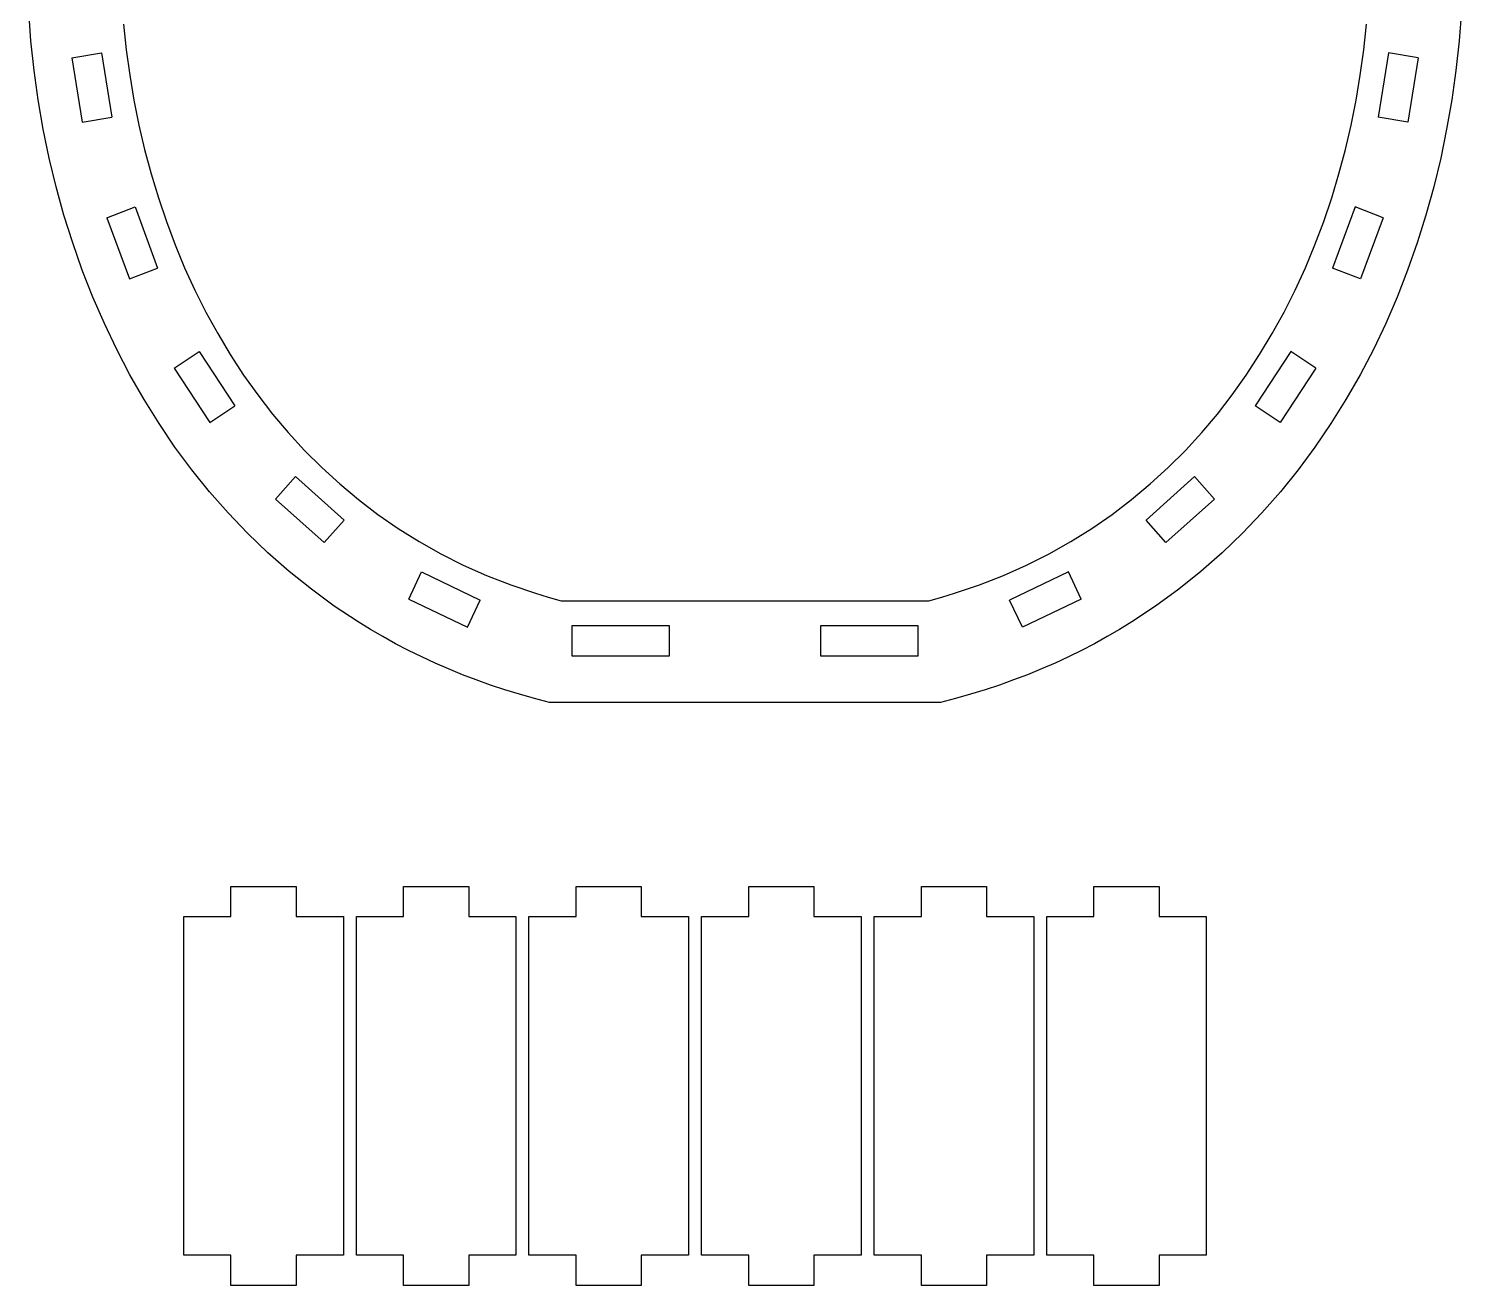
# Model space of a CAD drawing. Header units: millimetres. Extents: x -28 to 873, y 271 to 512.
# Drawn here: x 131.2 to 274.2, y 271.3 to 396.7 of the extents above; entities that cross this region are included whole.
import ezdxf

# ---------------------------------------------------------------- set-up
doc = ezdxf.new("R2010")
doc.units = ezdxf.units.MM
doc.header["$MEASUREMENT"] = 0
doc.layers.get('0').update_dxf_attribs({"linetype": 'CONTINUOUS', "true_color": 0xffffff})

msp = doc.modelspace()

# ---------------------------------------------------------------- linework, layer by layer
at = {"color": 7, "linetype": 'Continuous', "true_color": 0xffffff}
for p, q in [((135.51, 393.77), (138.46, 394.27)), ((135.51, 393.77), (136.54, 387.36)), ((138.46, 394.27), (139.5, 387.85)), ((266.92, 394.27), (265.89, 387.85)), ((269.88, 393.77), (266.92, 394.27)), ((269.88, 393.77), (268.85, 387.36)), ((136.54, 387.36), (139.5, 387.85)), ((268.85, 387.36), (265.89, 387.85)), ((139.01, 377.81), (141.82, 378.88)), ((139.01, 377.81), (141.27, 371.71)), ((141.82, 378.88), (144.08, 372.78)), ((263.57, 378.88), (261.31, 372.78)), ((266.38, 377.81), (263.57, 378.88)), ((266.38, 377.81), (264.11, 371.71)), ((141.27, 371.71), (144.08, 372.78)), ((264.11, 371.71), (261.31, 372.78)), ((145.73, 362.81), (148.22, 364.47)), ((148.22, 364.47), (151.79, 359.04)), ((257.16, 364.47), (253.6, 359.04)), ((259.66, 362.81), (257.16, 364.47)), ((145.73, 362.81), (149.29, 357.37)), ((259.66, 362.81), (256.1, 357.37)), ((149.29, 357.37), (151.79, 359.04)), ((256.1, 357.37), (253.6, 359.04)), ((155.85, 349.72), (157.83, 351.97)), ((157.83, 351.97), (162.68, 347.64)), ((247.55, 351.97), (242.71, 347.64)), ((249.54, 349.72), (247.55, 351.97)), ((155.85, 349.72), (160.69, 345.39)), ((249.54, 349.72), (244.7, 345.39)), ((160.69, 345.39), (162.68, 347.64)), ((244.7, 345.39), (242.71, 347.64)), ((169.15, 339.76), (170.42, 342.48)), ((170.42, 342.48), (176.28, 339.66)), ((234.96, 342.48), (229.1, 339.66)), ((236.24, 339.76), (234.96, 342.48)), ((169.15, 339.76), (175, 336.95)), ((175, 336.95), (176.28, 339.66)), ((230.38, 336.95), (229.1, 339.66)), ((236.24, 339.76), (230.38, 336.95))]:
    msp.add_line(p, q, dxfattribs=at)
for points in [[(183.18, 329.45), (181.68, 329.84), (180.2, 330.25), (178.74, 330.7), (177.3, 331.17), (175.88, 331.68), (174.49, 332.21), (173.11, 332.78), (171.76, 333.37), (170.43, 333.99), (169.12, 334.63), (167.83, 335.3), (166.56, 336.01), (165.32, 336.73), (164.09, 337.48), (161.71, 339.06), (159.42, 340.74), (157.21, 342.51), (155.09, 344.37), (153.06, 346.32), (151.11, 348.35), (149.26, 350.46), (147.49, 352.65), (145.81, 354.92), (144.22, 357.26), (142.72, 359.66), (141.31, 362.13), (139.99, 364.65), (138.76, 367.24), (137.61, 369.87), (136.56, 372.56), (135.6, 375.3), (134.73, 378.07), (133.95, 380.89), (133.27, 383.75), (132.67, 386.64), (132.17, 389.56), (131.75, 392.5), (131.43, 395.47), (131.21, 398.46)], [(274.18, 398.46), (273.95, 395.47), (273.63, 392.5), (273.22, 389.56), (272.71, 386.64), (272.12, 383.75), (271.43, 380.89), (270.65, 378.07), (269.78, 375.3), (268.82, 372.56), (267.77, 369.87), (266.63, 367.24), (265.4, 364.65), (264.08, 362.13), (262.66, 359.66), (261.16, 357.26), (259.57, 354.92), (257.9, 352.65), (256.13, 350.46), (254.27, 348.35), (252.33, 346.32), (250.3, 344.37), (248.18, 342.51), (245.97, 340.74), (243.67, 339.06), (241.29, 337.48), (240.07, 336.73), (238.83, 336.01), (237.56, 335.3), (236.27, 334.63), (234.96, 333.99), (233.63, 333.37), (232.27, 332.78), (230.9, 332.21), (229.5, 331.68), (228.09, 331.17), (226.65, 330.7), (225.19, 330.25), (223.71, 329.84), (222.2, 329.45), (222.19, 329.45), (222.15, 329.45), (222.08, 329.45), (221.99, 329.45), (221.87, 329.45), (221.72, 329.45), (221.55, 329.45), (221.37, 329.45), (221.16, 329.45), (220.92, 329.45), (220.67, 329.45), (220.4, 329.45), (220.12, 329.45), (219.81, 329.45), (219.49, 329.45), (219.16, 329.45), (218.81, 329.45), (218.44, 329.45), (218.07, 329.45), (217.68, 329.45), (217.28, 329.45), (216.87, 329.45), (216.03, 329.45), (215.16, 329.45), (214.27, 329.45), (213.36, 329.45), (212.45, 329.45), (211.54, 329.45), (210.63, 329.45), (209.74, 329.45), (208.87, 329.45), (208.02, 329.45), (207.62, 329.45), (207.22, 329.45), (206.83, 329.45), (206.45, 329.45), (206.09, 329.45), (205.74, 329.45), (205.4, 329.45), (205.08, 329.45), (204.78, 329.45), (204.49, 329.45), (204.22, 329.45), (203.97, 329.45), (203.74, 329.45), (203.53, 329.45), (203.34, 329.45), (203.17, 329.45), (203.03, 329.45), (202.91, 329.45), (202.81, 329.45), (202.74, 329.45), (202.7, 329.45), (202.69, 329.45), (202.68, 329.45), (202.64, 329.45), (202.57, 329.45), (202.47, 329.45), (202.36, 329.45), (202.21, 329.45), (202.04, 329.45), (201.85, 329.45), (201.64, 329.45), (201.41, 329.45), (201.16, 329.45), (200.89, 329.45), (200.61, 329.45), (200.3, 329.45), (199.98, 329.45), (199.64, 329.45), (199.29, 329.45), (198.93, 329.45), (198.56, 329.45), (198.17, 329.45), (197.77, 329.45), (197.36, 329.45), (196.52, 329.45), (195.65, 329.45), (194.76, 329.45), (193.85, 329.45), (192.94, 329.45), (192.02, 329.45), (191.12, 329.45), (190.22, 329.45), (189.35, 329.45), (188.51, 329.45), (188.1, 329.45), (187.71, 329.45), (187.32, 329.45), (186.94, 329.45), (186.58, 329.45), (186.23, 329.45), (185.89, 329.45), (185.57, 329.45), (185.27, 329.45), (184.98, 329.45), (184.71, 329.45), (184.46, 329.45), (184.23, 329.45), (184.02, 329.45), (183.83, 329.45), (183.66, 329.45), (183.52, 329.45), (183.4, 329.45), (183.3, 329.45), (183.23, 329.45), (183.19, 329.45), (183.18, 329.45), (183.18, 329.45), (183.18, 329.45)], [(140.68, 397.11), (140.95, 394.57), (141.29, 392.05), (141.71, 389.54), (142.21, 387.06), (142.78, 384.61), (143.42, 382.18), (144.15, 379.78), (144.95, 377.42), (145.82, 375.1), (146.77, 372.81), (147.8, 370.58), (148.9, 368.38), (150.08, 366.24), (151.33, 364.15), (152.66, 362.11), (154.07, 360.14), (155.55, 358.22), (157.11, 356.37), (158.75, 354.59), (160.46, 352.88), (162.25, 351.24), (164.11, 349.68), (166.05, 348.2), (168.07, 346.8), (170.17, 345.49), (172.34, 344.27), (174.58, 343.14), (176.91, 342.1), (179.31, 341.16), (181.79, 340.33), (183.05, 339.95), (184.34, 339.59), (184.34, 339.59), (184.34, 339.59)], [(184.34, 339.59), (184.37, 339.59), (184.45, 339.59), (184.57, 339.59), (184.75, 339.59), (184.98, 339.59), (185.25, 339.59), (185.56, 339.59), (185.92, 339.59), (186.31, 339.59), (186.75, 339.59), (187.22, 339.59), (187.73, 339.59), (188.27, 339.59), (188.84, 339.59), (189.44, 339.59), (190.08, 339.59), (190.74, 339.59), (191.42, 339.59), (192.85, 339.59), (194.37, 339.59), (195.95, 339.59), (197.59, 339.59), (199.27, 339.59), (200.98, 339.59), (202.69, 339.59), (204.41, 339.59), (206.12, 339.59), (207.79, 339.59), (209.43, 339.59), (211.02, 339.59), (212.53, 339.59), (213.97, 339.59), (214.65, 339.59), (215.31, 339.59), (215.94, 339.59), (216.54, 339.59), (217.12, 339.59), (217.66, 339.59), (218.17, 339.59), (218.64, 339.59), (219.07, 339.59), (219.47, 339.59), (219.82, 339.59), (220.14, 339.59), (220.41, 339.59), (220.63, 339.59), (220.81, 339.59), (220.94, 339.59), (221.02, 339.59), (221.05, 339.59), (222.33, 339.95), (223.6, 340.33), (226.08, 341.16), (228.48, 342.1), (230.8, 343.14), (233.05, 344.27), (235.22, 345.49), (237.31, 346.8), (239.33, 348.2), (241.27, 349.68), (243.14, 351.24), (244.93, 352.88), (246.64, 354.59), (248.27, 356.37), (249.83, 358.22), (251.32, 360.14), (252.72, 362.11), (254.05, 364.15), (255.31, 366.24), (256.49, 368.38), (257.59, 370.58), (258.62, 372.81), (259.57, 375.1), (260.44, 377.42), (261.24, 379.78), (261.96, 382.18), (262.61, 384.61), (263.18, 387.06), (263.67, 389.54), (264.09, 392.05), (264.44, 394.57), (264.71, 397.11)], [(185.42, 334.09), (185.42, 334.09), (185.44, 334.09), (185.48, 334.09), (185.53, 334.09), (185.59, 334.09), (185.66, 334.09), (185.74, 334.09), (185.84, 334.09), (185.94, 334.09), (186.06, 334.09), (186.18, 334.09), (186.32, 334.09), (186.61, 334.09), (186.94, 334.09), (187.3, 334.09), (187.68, 334.09), (188.08, 334.09), (188.5, 334.09), (188.94, 334.09), (189.38, 334.09), (190.29, 334.09), (191.2, 334.09), (191.65, 334.09), (192.08, 334.09), (192.5, 334.09), (192.9, 334.09), (193.29, 334.09), (193.64, 334.09), (193.97, 334.09), (194.27, 334.09), (194.4, 334.09), (194.53, 334.09), (194.64, 334.09), (194.75, 334.09), (194.84, 334.09), (194.93, 334.09), (195, 334.09), (195.06, 334.09), (195.1, 334.09), (195.14, 334.09), (195.16, 334.09), (195.17, 334.09), (195.17, 334.1), (195.17, 334.12), (195.17, 334.16), (195.17, 334.21), (195.17, 334.26), (195.17, 334.33), (195.17, 334.5), (195.17, 335.1), (195.17, 335.32), (195.17, 335.55), (195.17, 335.79), (195.17, 336.04), (195.17, 336.27), (195.17, 336.49), (195.17, 336.69), (195.17, 336.85), (195.17, 336.92), (195.17, 336.98), (195.17, 337.03), (195.17, 337.06), (195.17, 337.08), (195.17, 337.09), (195.16, 337.09), (195.14, 337.09), (195.1, 337.09), (195.06, 337.09), (195, 337.09), (194.93, 337.09), (194.84, 337.09), (194.75, 337.09), (194.64, 337.09), (194.53, 337.09), (194.4, 337.09), (194.27, 337.09), (193.97, 337.09), (193.64, 337.09), (193.29, 337.09), (192.9, 337.09), (192.5, 337.09), (192.08, 337.09), (191.65, 337.09), (191.2, 337.09), (190.29, 337.09), (189.38, 337.09), (188.94, 337.09), (188.5, 337.09), (188.08, 337.09), (187.68, 337.09), (187.3, 337.09), (186.94, 337.09), (186.61, 337.09), (186.32, 337.09), (186.18, 337.09), (186.06, 337.09), (185.94, 337.09), (185.84, 337.09), (185.74, 337.09), (185.66, 337.09), (185.59, 337.09), (185.53, 337.09), (185.48, 337.09), (185.44, 337.09), (185.42, 337.09), (185.42, 337.09), (185.42, 337.08), (185.42, 337.06), (185.42, 337.03), (185.42, 336.98), (185.42, 336.92), (185.42, 336.85), (185.42, 336.69), (185.42, 336.49), (185.42, 336.27), (185.42, 336.04), (185.42, 335.79), (185.42, 335.55), (185.42, 335.32), (185.42, 335.1), (185.42, 334.5), (185.42, 334.33), (185.42, 334.26), (185.42, 334.21), (185.42, 334.16), (185.42, 334.12), (185.42, 334.1), (185.42, 334.09), (185.42, 334.09), (185.42, 334.09)], [(210.22, 334.09), (210.23, 334.09), (210.25, 334.09), (210.28, 334.09), (210.33, 334.09), (210.39, 334.09), (210.46, 334.09), (210.55, 334.09), (210.64, 334.09), (210.75, 334.09), (210.86, 334.09), (210.99, 334.09), (211.12, 334.09), (211.42, 334.09), (211.74, 334.09), (212.1, 334.09), (212.48, 334.09), (212.89, 334.09), (213.3, 334.09), (213.74, 334.09), (214.19, 334.09), (215.1, 334.09), (216.01, 334.09), (216.45, 334.09), (216.89, 334.09), (217.31, 334.09), (217.71, 334.09), (218.09, 334.09), (218.45, 334.09), (218.77, 334.09), (219.07, 334.09), (219.21, 334.09), (219.33, 334.09), (219.45, 334.09), (219.55, 334.09), (219.65, 334.09), (219.73, 334.09), (219.8, 334.09), (219.86, 334.09), (219.91, 334.09), (219.94, 334.09), (219.96, 334.09), (219.97, 334.09), (219.97, 334.1), (219.97, 334.12), (219.97, 334.16), (219.97, 334.21), (219.97, 334.26), (219.97, 334.33), (219.97, 334.5), (219.97, 335.1), (219.97, 335.32), (219.97, 335.55), (219.97, 335.79), (219.97, 336.04), (219.97, 336.27), (219.97, 336.49), (219.97, 336.69), (219.97, 336.85), (219.97, 336.92), (219.97, 336.98), (219.97, 337.03), (219.97, 337.06), (219.97, 337.08), (219.97, 337.09), (219.96, 337.09), (219.94, 337.09), (219.91, 337.09), (219.86, 337.09), (219.8, 337.09), (219.73, 337.09), (219.65, 337.09), (219.55, 337.09), (219.45, 337.09), (219.33, 337.09), (219.21, 337.09), (219.07, 337.09), (218.77, 337.09), (218.45, 337.09), (218.09, 337.09), (217.71, 337.09), (217.31, 337.09), (216.89, 337.09), (216.45, 337.09), (216.01, 337.09), (215.1, 337.09), (214.19, 337.09), (213.74, 337.09), (213.3, 337.09), (212.89, 337.09), (212.48, 337.09), (212.1, 337.09), (211.74, 337.09), (211.42, 337.09), (211.12, 337.09), (210.99, 337.09), (210.86, 337.09), (210.75, 337.09), (210.64, 337.09), (210.55, 337.09), (210.46, 337.09), (210.39, 337.09), (210.33, 337.09), (210.28, 337.09), (210.25, 337.09), (210.23, 337.09), (210.22, 337.09), (210.22, 337.08), (210.22, 337.06), (210.22, 337.03), (210.22, 336.98), (210.22, 336.92), (210.22, 336.85), (210.22, 336.69), (210.22, 336.49), (210.22, 336.27), (210.22, 336.04), (210.22, 335.79), (210.22, 335.55), (210.22, 335.32), (210.22, 335.1), (210.22, 334.5), (210.22, 334.33), (210.22, 334.26), (210.22, 334.21), (210.22, 334.16), (210.22, 334.12), (210.22, 334.1), (210.22, 334.09), (210.22, 334.09), (210.22, 334.09)], [(151.39, 308.07), (151.39, 308.08), (151.39, 308.1), (151.39, 308.14), (151.39, 308.19), (151.39, 308.24), (151.39, 308.31), (151.39, 308.48), (151.39, 308.68), (151.39, 308.9), (151.39, 309.13), (151.39, 309.77), (151.39, 310.02), (151.39, 310.25), (151.39, 310.47), (151.39, 310.67), (151.39, 310.83), (151.39, 310.9), (151.39, 310.96), (151.39, 311.01), (151.39, 311.04), (151.39, 311.07), (151.39, 311.07), (151.41, 311.07), (151.47, 311.07), (151.55, 311.07), (151.67, 311.07), (151.82, 311.07), (151.99, 311.07), (152.19, 311.07), (152.41, 311.07), (152.65, 311.07), (152.9, 311.07), (153.17, 311.07), (153.45, 311.07), (154.04, 311.07), (154.64, 311.07), (155.25, 311.07), (155.84, 311.07), (156.12, 311.07), (156.38, 311.07), (156.64, 311.07), (156.88, 311.07), (157.1, 311.07), (157.29, 311.07), (157.47, 311.07), (157.61, 311.07), (157.73, 311.07), (157.82, 311.07), (157.87, 311.07), (157.89, 311.07), (157.89, 311.07), (157.89, 311.04), (157.89, 311.01), (157.89, 310.96), (157.89, 310.9), (157.89, 310.83), (157.89, 310.67), (157.89, 310.47), (157.89, 310.25), (157.89, 310.02), (157.89, 309.77), (157.89, 309.13), (157.89, 308.9), (157.89, 308.68), (157.89, 308.48), (157.89, 308.31), (157.89, 308.24), (157.89, 308.19), (157.89, 308.14), (157.89, 308.1), (157.89, 308.08), (157.89, 308.07), (157.91, 308.07), (157.95, 308.07), (158.01, 308.07), (158.1, 308.07), (158.2, 308.07), (158.33, 308.07), (158.47, 308.07), (158.63, 308.07), (158.8, 308.07), (158.99, 308.07), (159.18, 308.07), (159.38, 308.07), (159.81, 308.07), (160.25, 308.07), (160.69, 308.07), (161.11, 308.07), (161.32, 308.07), (161.51, 308.07), (161.7, 308.07), (161.87, 308.07), (162.03, 308.07), (162.17, 308.07), (162.3, 308.07), (162.4, 308.07), (162.49, 308.07), (162.55, 308.07), (162.59, 308.07), (162.61, 308.07), (162.61, 308.05), (162.61, 307.98), (162.61, 307.86), (162.61, 307.69), (162.61, 307.49), (162.61, 307.24), (162.61, 306.95), (162.61, 306.62), (162.61, 306.26), (162.61, 305.86), (162.61, 305.42), (162.61, 304.95), (162.61, 304.46), (162.61, 303.93), (162.61, 303.37), (162.61, 302.79), (162.61, 301.56), (162.61, 300.23), (162.61, 298.84), (162.61, 297.38), (162.61, 295.87), (162.61, 294.33), (162.61, 291.17), (162.61, 288.02), (162.61, 286.48), (162.61, 284.97), (162.61, 283.51), (162.61, 282.11), (162.61, 280.79), (162.61, 279.55), (162.61, 278.97), (162.61, 278.42), (162.61, 277.89), (162.61, 277.39), (162.61, 276.93), (162.61, 276.49), (162.61, 276.09), (162.61, 275.73), (162.61, 275.4), (162.61, 275.11), (162.61, 274.86), (162.61, 274.65), (162.61, 274.49), (162.61, 274.37), (162.61, 274.3), (162.61, 274.27), (162.59, 274.27), (162.55, 274.27), (162.49, 274.27), (162.4, 274.27), (162.3, 274.27), (162.17, 274.27), (162.03, 274.27), (161.87, 274.27), (161.7, 274.27), (161.51, 274.27), (161.32, 274.27), (161.11, 274.27), (160.69, 274.27), (160.25, 274.27), (159.81, 274.27), (159.38, 274.27), (159.18, 274.27), (158.99, 274.27), (158.8, 274.27), (158.63, 274.27), (158.47, 274.27), (158.33, 274.27), (158.2, 274.27), (158.1, 274.27), (158.01, 274.27), (157.95, 274.27), (157.91, 274.27), (157.89, 274.27), (157.89, 274.27), (157.89, 274.24), (157.89, 274.21), (157.89, 274.16), (157.89, 274.1), (157.89, 274.03), (157.89, 273.87), (157.89, 273.67), (157.89, 273.45), (157.89, 273.22), (157.89, 272.97), (157.89, 272.33), (157.89, 272.1), (157.89, 271.88), (157.89, 271.68), (157.89, 271.51), (157.89, 271.44), (157.89, 271.39), (157.89, 271.34), (157.89, 271.3), (157.89, 271.28), (157.89, 271.27), (157.87, 271.27), (157.82, 271.27), (157.73, 271.27), (157.61, 271.27), (157.47, 271.27), (157.29, 271.27), (157.1, 271.27), (156.88, 271.27), (156.64, 271.27), (156.38, 271.27), (156.12, 271.27), (155.84, 271.27), (155.25, 271.27), (154.64, 271.27), (154.04, 271.27), (153.45, 271.27), (153.17, 271.27), (152.9, 271.27), (152.65, 271.27), (152.41, 271.27), (152.19, 271.27), (151.99, 271.27), (151.82, 271.27), (151.67, 271.27), (151.55, 271.27), (151.47, 271.27), (151.41, 271.27), (151.39, 271.27), (151.39, 271.28), (151.39, 271.3), (151.39, 271.34), (151.39, 271.39), (151.39, 271.44), (151.39, 271.51), (151.39, 271.68), (151.39, 271.88), (151.39, 272.1), (151.39, 272.33), (151.39, 272.97), (151.39, 273.22), (151.39, 273.45), (151.39, 273.67), (151.39, 273.87), (151.39, 274.03), (151.39, 274.1), (151.39, 274.16), (151.39, 274.21), (151.39, 274.24), (151.39, 274.27), (151.39, 274.27), (151.38, 274.27), (151.34, 274.27), (151.28, 274.27), (151.19, 274.27), (151.08, 274.27), (150.96, 274.27), (150.81, 274.27), (150.66, 274.27), (150.48, 274.27), (150.3, 274.27), (150.11, 274.27), (149.9, 274.27), (149.48, 274.27), (149.04, 274.27), (148.6, 274.27), (148.17, 274.27), (147.97, 274.27), (147.77, 274.27), (147.59, 274.27), (147.42, 274.27), (147.26, 274.27), (147.12, 274.27), (146.99, 274.27), (146.88, 274.27), (146.8, 274.27), (146.73, 274.27), (146.69, 274.27), (146.68, 274.27), (146.68, 274.3), (146.68, 274.37), (146.68, 274.49), (146.68, 274.65), (146.68, 274.86), (146.68, 275.11), (146.68, 275.4), (146.68, 275.73), (146.68, 276.09), (146.68, 276.49), (146.68, 276.93), (146.68, 277.39), (146.68, 277.89), (146.68, 278.42), (146.68, 278.97), (146.68, 279.55), (146.68, 280.79), (146.68, 282.11), (146.68, 283.51), (146.68, 284.97), (146.68, 286.48), (146.68, 288.02), (146.68, 291.17), (146.68, 294.33), (146.68, 295.87), (146.68, 297.38), (146.68, 298.84), (146.68, 300.23), (146.68, 301.56), (146.68, 302.79), (146.68, 303.37), (146.68, 303.93), (146.68, 304.46), (146.68, 304.95), (146.68, 305.42), (146.68, 305.86), (146.68, 306.26), (146.68, 306.62), (146.68, 306.95), (146.68, 307.24), (146.68, 307.49), (146.68, 307.69), (146.68, 307.86), (146.68, 307.98), (146.68, 308.05), (146.68, 308.07), (146.69, 308.07), (146.73, 308.07), (146.8, 308.07), (146.88, 308.07), (146.99, 308.07), (147.12, 308.07), (147.26, 308.07), (147.42, 308.07), (147.59, 308.07), (147.77, 308.07), (147.97, 308.07), (148.17, 308.07), (148.6, 308.07), (149.04, 308.07), (149.48, 308.07), (149.9, 308.07), (150.11, 308.07), (150.3, 308.07), (150.48, 308.07), (150.66, 308.07), (150.81, 308.07), (150.96, 308.07), (151.08, 308.07), (151.19, 308.07), (151.28, 308.07), (151.34, 308.07), (151.38, 308.07), (151.39, 308.07), (151.39, 308.07), (151.39, 308.07)], [(168.62, 308.07), (168.62, 308.08), (168.62, 308.1), (168.62, 308.14), (168.62, 308.19), (168.62, 308.24), (168.62, 308.31), (168.62, 308.48), (168.62, 308.68), (168.62, 308.9), (168.62, 309.13), (168.62, 309.77), (168.62, 310.02), (168.62, 310.25), (168.62, 310.47), (168.62, 310.67), (168.62, 310.83), (168.62, 310.9), (168.62, 310.96), (168.62, 311.01), (168.62, 311.04), (168.62, 311.07), (168.62, 311.07), (168.64, 311.07), (168.69, 311.07), (168.78, 311.07), (168.9, 311.07), (169.04, 311.07), (169.22, 311.07), (169.41, 311.07), (169.63, 311.07), (169.87, 311.07), (170.13, 311.07), (170.39, 311.07), (170.67, 311.07), (171.26, 311.07), (171.87, 311.07), (172.47, 311.07), (173.06, 311.07), (173.34, 311.07), (173.61, 311.07), (173.86, 311.07), (174.1, 311.07), (174.32, 311.07), (174.52, 311.07), (174.69, 311.07), (174.84, 311.07), (174.96, 311.07), (175.04, 311.07), (175.1, 311.07), (175.12, 311.07), (175.12, 311.07), (175.12, 311.04), (175.12, 311.01), (175.12, 310.96), (175.12, 310.9), (175.12, 310.83), (175.12, 310.67), (175.12, 310.47), (175.12, 310.25), (175.12, 310.02), (175.12, 309.77), (175.12, 309.13), (175.12, 308.9), (175.12, 308.68), (175.12, 308.48), (175.12, 308.31), (175.12, 308.24), (175.12, 308.19), (175.12, 308.14), (175.12, 308.1), (175.12, 308.08), (175.12, 308.07), (175.13, 308.07), (175.17, 308.07), (175.23, 308.07), (175.32, 308.07), (175.43, 308.07), (175.55, 308.07), (175.7, 308.07), (175.85, 308.07), (176.03, 308.07), (176.21, 308.07), (176.4, 308.07), (176.61, 308.07), (177.04, 308.07), (177.47, 308.07), (177.91, 308.07), (178.34, 308.07), (178.54, 308.07), (178.74, 308.07), (178.92, 308.07), (179.09, 308.07), (179.25, 308.07), (179.39, 308.07), (179.52, 308.07), (179.63, 308.07), (179.71, 308.07), (179.78, 308.07), (179.82, 308.07), (179.83, 308.07), (179.83, 308.05), (179.83, 307.98), (179.83, 307.86), (179.83, 307.69), (179.83, 307.49), (179.83, 307.24), (179.83, 306.95), (179.83, 306.62), (179.83, 306.26), (179.83, 305.86), (179.83, 305.42), (179.83, 304.95), (179.83, 304.46), (179.83, 303.93), (179.83, 303.37), (179.83, 302.79), (179.83, 301.56), (179.83, 300.23), (179.83, 298.84), (179.83, 297.38), (179.83, 295.87), (179.83, 294.33), (179.83, 291.17), (179.83, 288.02), (179.83, 286.48), (179.83, 284.97), (179.83, 283.51), (179.83, 282.11), (179.83, 280.79), (179.83, 279.55), (179.83, 278.97), (179.83, 278.42), (179.83, 277.89), (179.83, 277.39), (179.83, 276.93), (179.83, 276.49), (179.83, 276.09), (179.83, 275.73), (179.83, 275.4), (179.83, 275.11), (179.83, 274.86), (179.83, 274.65), (179.83, 274.49), (179.83, 274.37), (179.83, 274.3), (179.83, 274.27), (179.82, 274.27), (179.78, 274.27), (179.71, 274.27), (179.63, 274.27), (179.52, 274.27), (179.39, 274.27), (179.25, 274.27), (179.09, 274.27), (178.92, 274.27), (178.74, 274.27), (178.54, 274.27), (178.34, 274.27), (177.91, 274.27), (177.47, 274.27), (177.04, 274.27), (176.61, 274.27), (176.4, 274.27), (176.21, 274.27), (176.03, 274.27), (175.85, 274.27), (175.7, 274.27), (175.55, 274.27), (175.43, 274.27), (175.32, 274.27), (175.23, 274.27), (175.17, 274.27), (175.13, 274.27), (175.12, 274.27), (175.12, 274.27), (175.12, 274.24), (175.12, 274.21), (175.12, 274.16), (175.12, 274.1), (175.12, 274.03), (175.12, 273.87), (175.12, 273.67), (175.12, 273.45), (175.12, 273.22), (175.12, 272.97), (175.12, 272.33), (175.12, 272.1), (175.12, 271.88), (175.12, 271.68), (175.12, 271.51), (175.12, 271.44), (175.12, 271.39), (175.12, 271.34), (175.12, 271.3), (175.12, 271.28), (175.12, 271.27), (175.1, 271.27), (175.04, 271.27), (174.96, 271.27), (174.84, 271.27), (174.69, 271.27), (174.52, 271.27), (174.32, 271.27), (174.1, 271.27), (173.86, 271.27), (173.61, 271.27), (173.34, 271.27), (173.06, 271.27), (172.47, 271.27), (171.87, 271.27), (171.26, 271.27), (170.67, 271.27), (170.39, 271.27), (170.13, 271.27), (169.87, 271.27), (169.63, 271.27), (169.41, 271.27), (169.22, 271.27), (169.04, 271.27), (168.9, 271.27), (168.78, 271.27), (168.69, 271.27), (168.64, 271.27), (168.62, 271.27), (168.62, 271.28), (168.62, 271.3), (168.62, 271.34), (168.62, 271.39), (168.62, 271.44), (168.62, 271.51), (168.62, 271.68), (168.62, 271.88), (168.62, 272.1), (168.62, 272.33), (168.62, 272.97), (168.62, 273.22), (168.62, 273.45), (168.62, 273.67), (168.62, 273.87), (168.62, 274.03), (168.62, 274.1), (168.62, 274.16), (168.62, 274.21), (168.62, 274.24), (168.62, 274.27), (168.62, 274.27), (168.6, 274.27), (168.56, 274.27), (168.5, 274.27), (168.41, 274.27), (168.31, 274.27), (168.18, 274.27), (168.04, 274.27), (167.88, 274.27), (167.71, 274.27), (167.52, 274.27), (167.33, 274.27), (167.13, 274.27), (166.7, 274.27), (166.26, 274.27), (165.82, 274.27), (165.4, 274.27), (165.19, 274.27), (165, 274.27), (164.81, 274.27), (164.64, 274.27), (164.48, 274.27), (164.34, 274.27), (164.21, 274.27), (164.11, 274.27), (164.02, 274.27), (163.96, 274.27), (163.92, 274.27), (163.91, 274.27), (163.91, 274.3), (163.91, 274.37), (163.91, 274.49), (163.91, 274.65), (163.91, 274.86), (163.91, 275.11), (163.91, 275.4), (163.91, 275.73), (163.91, 276.09), (163.91, 276.49), (163.91, 276.93), (163.91, 277.39), (163.91, 277.89), (163.91, 278.42), (163.91, 278.97), (163.91, 279.55), (163.91, 280.79), (163.91, 282.11), (163.91, 283.51), (163.91, 284.97), (163.91, 286.48), (163.91, 288.02), (163.91, 291.17), (163.91, 294.33), (163.91, 295.87), (163.91, 297.38), (163.91, 298.84), (163.91, 300.23), (163.91, 301.56), (163.91, 302.79), (163.91, 303.37), (163.91, 303.93), (163.91, 304.46), (163.91, 304.95), (163.91, 305.42), (163.91, 305.86), (163.91, 306.26), (163.91, 306.62), (163.91, 306.95), (163.91, 307.24), (163.91, 307.49), (163.91, 307.69), (163.91, 307.86), (163.91, 307.98), (163.91, 308.05), (163.91, 308.07), (163.92, 308.07), (163.96, 308.07), (164.02, 308.07), (164.11, 308.07), (164.21, 308.07), (164.34, 308.07), (164.48, 308.07), (164.64, 308.07), (164.81, 308.07), (165, 308.07), (165.19, 308.07), (165.4, 308.07), (165.82, 308.07), (166.26, 308.07), (166.7, 308.07), (167.13, 308.07), (167.33, 308.07), (167.52, 308.07), (167.71, 308.07), (167.88, 308.07), (168.04, 308.07), (168.18, 308.07), (168.31, 308.07), (168.41, 308.07), (168.5, 308.07), (168.56, 308.07), (168.6, 308.07), (168.62, 308.07), (168.62, 308.07), (168.62, 308.07)], [(185.84, 308.07), (185.84, 308.08), (185.84, 308.1), (185.84, 308.14), (185.84, 308.19), (185.84, 308.24), (185.84, 308.31), (185.84, 308.48), (185.84, 308.68), (185.84, 308.9), (185.84, 309.13), (185.84, 309.77), (185.84, 310.02), (185.84, 310.25), (185.84, 310.47), (185.84, 310.67), (185.84, 310.83), (185.84, 310.9), (185.84, 310.96), (185.84, 311.01), (185.84, 311.04), (185.84, 311.07), (185.84, 311.07), (185.86, 311.07), (185.92, 311.07), (186, 311.07), (186.12, 311.07), (186.27, 311.07), (186.44, 311.07), (186.64, 311.07), (186.86, 311.07), (187.1, 311.07), (187.35, 311.07), (187.62, 311.07), (187.9, 311.07), (188.49, 311.07), (189.09, 311.07), (189.7, 311.07), (190.29, 311.07), (190.57, 311.07), (190.83, 311.07), (191.09, 311.07), (191.33, 311.07), (191.55, 311.07), (191.74, 311.07), (191.92, 311.07), (192.06, 311.07), (192.18, 311.07), (192.27, 311.07), (192.32, 311.07), (192.34, 311.07), (192.34, 311.07), (192.34, 311.04), (192.34, 311.01), (192.34, 310.96), (192.34, 310.9), (192.34, 310.83), (192.34, 310.67), (192.34, 310.47), (192.34, 310.25), (192.34, 310.02), (192.34, 309.77), (192.34, 309.13), (192.34, 308.9), (192.34, 308.68), (192.34, 308.48), (192.34, 308.31), (192.34, 308.24), (192.34, 308.19), (192.34, 308.14), (192.34, 308.1), (192.34, 308.08), (192.34, 308.07), (192.36, 308.07), (192.4, 308.07), (192.46, 308.07), (192.55, 308.07), (192.65, 308.07), (192.78, 308.07), (192.92, 308.07), (193.08, 308.07), (193.25, 308.07), (193.44, 308.07), (193.63, 308.07), (193.83, 308.07), (194.26, 308.07), (194.7, 308.07), (195.14, 308.07), (195.56, 308.07), (195.77, 308.07), (195.96, 308.07), (196.15, 308.07), (196.32, 308.07), (196.48, 308.07), (196.62, 308.07), (196.75, 308.07), (196.85, 308.07), (196.94, 308.07), (197, 308.07), (197.04, 308.07), (197.06, 308.07), (197.06, 308.05), (197.06, 307.98), (197.06, 307.86), (197.06, 307.69), (197.06, 307.49), (197.06, 307.24), (197.06, 306.95), (197.06, 306.62), (197.06, 306.26), (197.06, 305.86), (197.06, 305.42), (197.06, 304.95), (197.06, 304.46), (197.06, 303.93), (197.06, 303.37), (197.06, 302.79), (197.06, 301.56), (197.06, 300.23), (197.06, 298.84), (197.06, 297.38), (197.06, 295.87), (197.06, 294.33), (197.06, 291.17), (197.06, 288.02), (197.06, 286.48), (197.06, 284.97), (197.06, 283.51), (197.06, 282.11), (197.06, 280.79), (197.06, 279.55), (197.06, 278.97), (197.06, 278.42), (197.06, 277.89), (197.06, 277.39), (197.06, 276.93), (197.06, 276.49), (197.06, 276.09), (197.06, 275.73), (197.06, 275.4), (197.06, 275.11), (197.06, 274.86), (197.06, 274.65), (197.06, 274.49), (197.06, 274.37), (197.06, 274.3), (197.06, 274.27), (197.04, 274.27), (197, 274.27), (196.94, 274.27), (196.85, 274.27), (196.75, 274.27), (196.62, 274.27), (196.48, 274.27), (196.32, 274.27), (196.15, 274.27), (195.96, 274.27), (195.77, 274.27), (195.56, 274.27), (195.14, 274.27), (194.7, 274.27), (194.26, 274.27), (193.83, 274.27), (193.63, 274.27), (193.44, 274.27), (193.25, 274.27), (193.08, 274.27), (192.92, 274.27), (192.78, 274.27), (192.65, 274.27), (192.55, 274.27), (192.46, 274.27), (192.4, 274.27), (192.36, 274.27), (192.34, 274.27), (192.34, 274.27), (192.34, 274.24), (192.34, 274.21), (192.34, 274.16), (192.34, 274.1), (192.34, 274.03), (192.34, 273.87), (192.34, 273.67), (192.34, 273.45), (192.34, 273.22), (192.34, 272.97), (192.34, 272.33), (192.34, 272.1), (192.34, 271.88), (192.34, 271.68), (192.34, 271.51), (192.34, 271.44), (192.34, 271.39), (192.34, 271.34), (192.34, 271.3), (192.34, 271.28), (192.34, 271.27), (192.32, 271.27), (192.27, 271.27), (192.18, 271.27), (192.06, 271.27), (191.92, 271.27), (191.74, 271.27), (191.55, 271.27), (191.33, 271.27), (191.09, 271.27), (190.83, 271.27), (190.57, 271.27), (190.29, 271.27), (189.7, 271.27), (189.09, 271.27), (188.49, 271.27), (187.9, 271.27), (187.62, 271.27), (187.35, 271.27), (187.1, 271.27), (186.86, 271.27), (186.64, 271.27), (186.44, 271.27), (186.27, 271.27), (186.12, 271.27), (186, 271.27), (185.92, 271.27), (185.86, 271.27), (185.84, 271.27), (185.84, 271.28), (185.84, 271.3), (185.84, 271.34), (185.84, 271.39), (185.84, 271.44), (185.84, 271.51), (185.84, 271.68), (185.84, 271.88), (185.84, 272.1), (185.84, 272.33), (185.84, 272.97), (185.84, 273.22), (185.84, 273.45), (185.84, 273.67), (185.84, 273.87), (185.84, 274.03), (185.84, 274.1), (185.84, 274.16), (185.84, 274.21), (185.84, 274.24), (185.84, 274.27), (185.84, 274.27), (185.83, 274.27), (185.79, 274.27), (185.73, 274.27), (185.64, 274.27), (185.53, 274.27), (185.41, 274.27), (185.26, 274.27), (185.11, 274.27), (184.93, 274.27), (184.75, 274.27), (184.56, 274.27), (184.35, 274.27), (183.93, 274.27), (183.49, 274.27), (183.05, 274.27), (182.62, 274.27), (182.42, 274.27), (182.22, 274.27), (182.04, 274.27), (181.87, 274.27), (181.71, 274.27), (181.57, 274.27), (181.44, 274.27), (181.33, 274.27), (181.25, 274.27), (181.18, 274.27), (181.14, 274.27), (181.13, 274.27), (181.13, 274.3), (181.13, 274.37), (181.13, 274.49), (181.13, 274.65), (181.13, 274.86), (181.13, 275.11), (181.13, 275.4), (181.13, 275.73), (181.13, 276.09), (181.13, 276.49), (181.13, 276.93), (181.13, 277.39), (181.13, 277.89), (181.13, 278.42), (181.13, 278.97), (181.13, 279.55), (181.13, 280.79), (181.13, 282.11), (181.13, 283.51), (181.13, 284.97), (181.13, 286.48), (181.13, 288.02), (181.13, 291.17), (181.13, 294.33), (181.13, 295.87), (181.13, 297.38), (181.13, 298.84), (181.13, 300.23), (181.13, 301.56), (181.13, 302.79), (181.13, 303.37), (181.13, 303.93), (181.13, 304.46), (181.13, 304.95), (181.13, 305.42), (181.13, 305.86), (181.13, 306.26), (181.13, 306.62), (181.13, 306.95), (181.13, 307.24), (181.13, 307.49), (181.13, 307.69), (181.13, 307.86), (181.13, 307.98), (181.13, 308.05), (181.13, 308.07), (181.14, 308.07), (181.18, 308.07), (181.25, 308.07), (181.33, 308.07), (181.44, 308.07), (181.57, 308.07), (181.71, 308.07), (181.87, 308.07), (182.04, 308.07), (182.22, 308.07), (182.42, 308.07), (182.62, 308.07), (183.05, 308.07), (183.49, 308.07), (183.93, 308.07), (184.35, 308.07), (184.56, 308.07), (184.75, 308.07), (184.93, 308.07), (185.11, 308.07), (185.26, 308.07), (185.41, 308.07), (185.53, 308.07), (185.64, 308.07), (185.73, 308.07), (185.79, 308.07), (185.83, 308.07), (185.84, 308.07), (185.84, 308.07), (185.84, 308.07)], [(203.07, 308.07), (203.07, 308.08), (203.07, 308.1), (203.07, 308.14), (203.07, 308.19), (203.07, 308.24), (203.07, 308.31), (203.07, 308.48), (203.07, 308.68), (203.07, 308.9), (203.07, 309.13), (203.07, 309.77), (203.07, 310.02), (203.07, 310.25), (203.07, 310.47), (203.07, 310.67), (203.07, 310.83), (203.07, 310.9), (203.07, 310.96), (203.07, 311.01), (203.07, 311.04), (203.07, 311.07), (203.07, 311.07), (203.09, 311.07), (203.14, 311.07), (203.23, 311.07), (203.35, 311.07), (203.49, 311.07), (203.67, 311.07), (203.86, 311.07), (204.08, 311.07), (204.32, 311.07), (204.58, 311.07), (204.84, 311.07), (205.12, 311.07), (205.71, 311.07), (206.32, 311.07), (206.92, 311.07), (207.51, 311.07), (207.79, 311.07), (208.06, 311.07), (208.31, 311.07), (208.55, 311.07), (208.77, 311.07), (208.97, 311.07), (209.14, 311.07), (209.29, 311.07), (209.41, 311.07), (209.49, 311.07), (209.55, 311.07), (209.57, 311.07), (209.57, 311.07), (209.57, 311.04), (209.57, 311.01), (209.57, 310.96), (209.57, 310.9), (209.57, 310.83), (209.57, 310.67), (209.57, 310.47), (209.57, 310.25), (209.57, 310.02), (209.57, 309.77), (209.57, 309.13), (209.57, 308.9), (209.57, 308.68), (209.57, 308.48), (209.57, 308.31), (209.57, 308.24), (209.57, 308.19), (209.57, 308.14), (209.57, 308.1), (209.57, 308.08), (209.57, 308.07), (209.58, 308.07), (209.62, 308.07), (209.68, 308.07), (209.77, 308.07), (209.88, 308.07), (210, 308.07), (210.15, 308.07), (210.3, 308.07), (210.48, 308.07), (210.66, 308.07), (210.85, 308.07), (211.06, 308.07), (211.49, 308.07), (211.92, 308.07), (212.36, 308.07), (212.79, 308.07), (212.99, 308.07), (213.19, 308.07), (213.37, 308.07), (213.54, 308.07), (213.7, 308.07), (213.84, 308.07), (213.97, 308.07), (214.08, 308.07), (214.16, 308.07), (214.23, 308.07), (214.27, 308.07), (214.28, 308.07), (214.28, 308.05), (214.28, 307.98), (214.28, 307.86), (214.28, 307.69), (214.28, 307.49), (214.28, 307.24), (214.28, 306.95), (214.28, 306.62), (214.28, 306.26), (214.28, 305.86), (214.28, 305.42), (214.28, 304.95), (214.28, 304.46), (214.28, 303.93), (214.28, 303.37), (214.28, 302.79), (214.28, 301.56), (214.28, 300.23), (214.28, 298.84), (214.28, 297.38), (214.28, 295.87), (214.28, 294.33), (214.28, 291.17), (214.28, 288.02), (214.28, 286.48), (214.28, 284.97), (214.28, 283.51), (214.28, 282.11), (214.28, 280.79), (214.28, 279.55), (214.28, 278.97), (214.28, 278.42), (214.28, 277.89), (214.28, 277.39), (214.28, 276.93), (214.28, 276.49), (214.28, 276.09), (214.28, 275.73), (214.28, 275.4), (214.28, 275.11), (214.28, 274.86), (214.28, 274.65), (214.28, 274.49), (214.28, 274.37), (214.28, 274.3), (214.28, 274.27), (214.27, 274.27), (214.23, 274.27), (214.16, 274.27), (214.08, 274.27), (213.97, 274.27), (213.84, 274.27), (213.7, 274.27), (213.54, 274.27), (213.37, 274.27), (213.19, 274.27), (212.99, 274.27), (212.79, 274.27), (212.36, 274.27), (211.92, 274.27), (211.49, 274.27), (211.06, 274.27), (210.85, 274.27), (210.66, 274.27), (210.48, 274.27), (210.3, 274.27), (210.15, 274.27), (210, 274.27), (209.88, 274.27), (209.77, 274.27), (209.68, 274.27), (209.62, 274.27), (209.58, 274.27), (209.57, 274.27), (209.57, 274.27), (209.57, 274.24), (209.57, 274.21), (209.57, 274.16), (209.57, 274.1), (209.57, 274.03), (209.57, 273.87), (209.57, 273.67), (209.57, 273.45), (209.57, 273.22), (209.57, 272.97), (209.57, 272.33), (209.57, 272.1), (209.57, 271.88), (209.57, 271.68), (209.57, 271.51), (209.57, 271.44), (209.57, 271.39), (209.57, 271.34), (209.57, 271.3), (209.57, 271.28), (209.57, 271.27), (209.55, 271.27), (209.49, 271.27), (209.41, 271.27), (209.29, 271.27), (209.14, 271.27), (208.97, 271.27), (208.77, 271.27), (208.55, 271.27), (208.31, 271.27), (208.06, 271.27), (207.79, 271.27), (207.51, 271.27), (206.92, 271.27), (206.32, 271.27), (205.71, 271.27), (205.12, 271.27), (204.84, 271.27), (204.58, 271.27), (204.32, 271.27), (204.08, 271.27), (203.86, 271.27), (203.67, 271.27), (203.49, 271.27), (203.35, 271.27), (203.23, 271.27), (203.14, 271.27), (203.09, 271.27), (203.07, 271.27), (203.07, 271.28), (203.07, 271.3), (203.07, 271.34), (203.07, 271.39), (203.07, 271.44), (203.07, 271.51), (203.07, 271.68), (203.07, 271.88), (203.07, 272.1), (203.07, 272.33), (203.07, 272.97), (203.07, 273.22), (203.07, 273.45), (203.07, 273.67), (203.07, 273.87), (203.07, 274.03), (203.07, 274.1), (203.07, 274.16), (203.07, 274.21), (203.07, 274.24), (203.07, 274.27), (203.07, 274.27), (203.05, 274.27), (203.01, 274.27), (202.95, 274.27), (202.86, 274.27), (202.76, 274.27), (202.63, 274.27), (202.49, 274.27), (202.33, 274.27), (202.16, 274.27), (201.97, 274.27), (201.78, 274.27), (201.58, 274.27), (201.15, 274.27), (200.71, 274.27), (200.27, 274.27), (199.85, 274.27), (199.64, 274.27), (199.45, 274.27), (199.26, 274.27), (199.09, 274.27), (198.93, 274.27), (198.79, 274.27), (198.66, 274.27), (198.56, 274.27), (198.47, 274.27), (198.41, 274.27), (198.37, 274.27), (198.36, 274.27), (198.36, 274.3), (198.36, 274.37), (198.36, 274.49), (198.36, 274.65), (198.36, 274.86), (198.36, 275.11), (198.36, 275.4), (198.36, 275.73), (198.36, 276.09), (198.36, 276.49), (198.36, 276.93), (198.36, 277.39), (198.36, 277.89), (198.36, 278.42), (198.36, 278.97), (198.36, 279.55), (198.36, 280.79), (198.36, 282.11), (198.36, 283.51), (198.36, 284.97), (198.36, 286.48), (198.36, 288.02), (198.36, 291.17), (198.36, 294.33), (198.36, 295.87), (198.36, 297.38), (198.36, 298.84), (198.36, 300.23), (198.36, 301.56), (198.36, 302.79), (198.36, 303.37), (198.36, 303.93), (198.36, 304.46), (198.36, 304.95), (198.36, 305.42), (198.36, 305.86), (198.36, 306.26), (198.36, 306.62), (198.36, 306.95), (198.36, 307.24), (198.36, 307.49), (198.36, 307.69), (198.36, 307.86), (198.36, 307.98), (198.36, 308.05), (198.36, 308.07), (198.37, 308.07), (198.41, 308.07), (198.47, 308.07), (198.56, 308.07), (198.66, 308.07), (198.79, 308.07), (198.93, 308.07), (199.09, 308.07), (199.26, 308.07), (199.45, 308.07), (199.64, 308.07), (199.85, 308.07), (200.27, 308.07), (200.71, 308.07), (201.15, 308.07), (201.58, 308.07), (201.78, 308.07), (201.97, 308.07), (202.16, 308.07), (202.33, 308.07), (202.49, 308.07), (202.63, 308.07), (202.76, 308.07), (202.86, 308.07), (202.95, 308.07), (203.01, 308.07), (203.05, 308.07), (203.07, 308.07), (203.07, 308.07), (203.07, 308.07)], [(220.29, 308.07), (220.29, 308.08), (220.29, 308.1), (220.29, 308.14), (220.29, 308.19), (220.29, 308.24), (220.29, 308.31), (220.29, 308.48), (220.29, 308.68), (220.29, 308.9), (220.29, 309.13), (220.29, 309.77), (220.29, 310.02), (220.29, 310.25), (220.29, 310.47), (220.29, 310.67), (220.29, 310.83), (220.29, 310.9), (220.29, 310.96), (220.29, 311.01), (220.29, 311.04), (220.29, 311.07), (220.29, 311.07), (220.31, 311.07), (220.37, 311.07), (220.45, 311.07), (220.57, 311.07), (220.72, 311.07), (220.89, 311.07), (221.09, 311.07), (221.31, 311.07), (221.55, 311.07), (221.8, 311.07), (222.07, 311.07), (222.35, 311.07), (222.94, 311.07), (223.54, 311.07), (224.15, 311.07), (224.74, 311.07), (225.02, 311.07), (225.28, 311.07), (225.54, 311.07), (225.78, 311.07), (226, 311.07), (226.19, 311.07), (226.37, 311.07), (226.51, 311.07), (226.63, 311.07), (226.72, 311.07), (226.77, 311.07), (226.79, 311.07), (226.79, 311.07), (226.79, 311.04), (226.79, 311.01), (226.79, 310.96), (226.79, 310.9), (226.79, 310.83), (226.79, 310.67), (226.79, 310.47), (226.79, 310.25), (226.79, 310.02), (226.79, 309.77), (226.79, 309.13), (226.79, 308.9), (226.79, 308.68), (226.79, 308.48), (226.79, 308.31), (226.79, 308.24), (226.79, 308.19), (226.79, 308.14), (226.79, 308.1), (226.79, 308.08), (226.79, 308.07), (226.81, 308.07), (226.85, 308.07), (226.91, 308.07), (227, 308.07), (227.1, 308.07), (227.23, 308.07), (227.37, 308.07), (227.53, 308.07), (227.7, 308.07), (227.89, 308.07), (228.08, 308.07), (228.28, 308.07), (228.71, 308.07), (229.15, 308.07), (229.59, 308.07), (230.01, 308.07), (230.22, 308.07), (230.41, 308.07), (230.6, 308.07), (230.77, 308.07), (230.93, 308.07), (231.07, 308.07), (231.2, 308.07), (231.3, 308.07), (231.39, 308.07), (231.45, 308.07), (231.49, 308.07), (231.51, 308.07), (231.51, 308.05), (231.51, 307.98), (231.51, 307.86), (231.51, 307.69), (231.51, 307.49), (231.51, 307.24), (231.51, 306.95), (231.51, 306.62), (231.51, 306.26), (231.51, 305.86), (231.51, 305.42), (231.51, 304.95), (231.51, 304.46), (231.51, 303.93), (231.51, 303.37), (231.51, 302.79), (231.51, 301.56), (231.51, 300.23), (231.51, 298.84), (231.51, 297.38), (231.51, 295.87), (231.51, 294.33), (231.51, 291.17), (231.51, 288.02), (231.51, 286.48), (231.51, 284.97), (231.51, 283.51), (231.51, 282.11), (231.51, 280.79), (231.51, 279.55), (231.51, 278.97), (231.51, 278.42), (231.51, 277.89), (231.51, 277.39), (231.51, 276.93), (231.51, 276.49), (231.51, 276.09), (231.51, 275.73), (231.51, 275.4), (231.51, 275.11), (231.51, 274.86), (231.51, 274.65), (231.51, 274.49), (231.51, 274.37), (231.51, 274.3), (231.51, 274.27), (231.49, 274.27), (231.45, 274.27), (231.39, 274.27), (231.3, 274.27), (231.2, 274.27), (231.07, 274.27), (230.93, 274.27), (230.77, 274.27), (230.6, 274.27), (230.41, 274.27), (230.22, 274.27), (230.01, 274.27), (229.59, 274.27), (229.15, 274.27), (228.71, 274.27), (228.28, 274.27), (228.08, 274.27), (227.89, 274.27), (227.7, 274.27), (227.53, 274.27), (227.37, 274.27), (227.23, 274.27), (227.1, 274.27), (227, 274.27), (226.91, 274.27), (226.85, 274.27), (226.81, 274.27), (226.79, 274.27), (226.79, 274.27), (226.79, 274.24), (226.79, 274.21), (226.79, 274.16), (226.79, 274.1), (226.79, 274.03), (226.79, 273.87), (226.79, 273.67), (226.79, 273.45), (226.79, 273.22), (226.79, 272.97), (226.79, 272.33), (226.79, 272.1), (226.79, 271.88), (226.79, 271.68), (226.79, 271.51), (226.79, 271.44), (226.79, 271.39), (226.79, 271.34), (226.79, 271.3), (226.79, 271.28), (226.79, 271.27), (226.77, 271.27), (226.72, 271.27), (226.63, 271.27), (226.51, 271.27), (226.37, 271.27), (226.19, 271.27), (226, 271.27), (225.78, 271.27), (225.54, 271.27), (225.28, 271.27), (225.02, 271.27), (224.74, 271.27), (224.15, 271.27), (223.54, 271.27), (222.94, 271.27), (222.35, 271.27), (222.07, 271.27), (221.8, 271.27), (221.55, 271.27), (221.31, 271.27), (221.09, 271.27), (220.89, 271.27), (220.72, 271.27), (220.57, 271.27), (220.45, 271.27), (220.37, 271.27), (220.31, 271.27), (220.29, 271.27), (220.29, 271.28), (220.29, 271.3), (220.29, 271.34), (220.29, 271.39), (220.29, 271.44), (220.29, 271.51), (220.29, 271.68), (220.29, 271.88), (220.29, 272.1), (220.29, 272.33), (220.29, 272.97), (220.29, 273.22), (220.29, 273.45), (220.29, 273.67), (220.29, 273.87), (220.29, 274.03), (220.29, 274.1), (220.29, 274.16), (220.29, 274.21), (220.29, 274.24), (220.29, 274.27), (220.29, 274.27), (220.28, 274.27), (220.24, 274.27), (220.18, 274.27), (220.09, 274.27), (219.98, 274.27), (219.86, 274.27), (219.71, 274.27), (219.56, 274.27), (219.38, 274.27), (219.2, 274.27), (219.01, 274.27), (218.8, 274.27), (218.38, 274.27), (217.94, 274.27), (217.5, 274.27), (217.07, 274.27), (216.87, 274.27), (216.67, 274.27), (216.49, 274.27), (216.32, 274.27), (216.16, 274.27), (216.02, 274.27), (215.89, 274.27), (215.78, 274.27), (215.7, 274.27), (215.63, 274.27), (215.59, 274.27), (215.58, 274.27), (215.58, 274.3), (215.58, 274.37), (215.58, 274.49), (215.58, 274.65), (215.58, 274.86), (215.58, 275.11), (215.58, 275.4), (215.58, 275.73), (215.58, 276.09), (215.58, 276.49), (215.58, 276.93), (215.58, 277.39), (215.58, 277.89), (215.58, 278.42), (215.58, 278.97), (215.58, 279.55), (215.58, 280.79), (215.58, 282.11), (215.58, 283.51), (215.58, 284.97), (215.58, 286.48), (215.58, 288.02), (215.58, 291.17), (215.58, 294.33), (215.58, 295.87), (215.58, 297.38), (215.58, 298.84), (215.58, 300.23), (215.58, 301.56), (215.58, 302.79), (215.58, 303.37), (215.58, 303.93), (215.58, 304.46), (215.58, 304.95), (215.58, 305.42), (215.58, 305.86), (215.58, 306.26), (215.58, 306.62), (215.58, 306.95), (215.58, 307.24), (215.58, 307.49), (215.58, 307.69), (215.58, 307.86), (215.58, 307.98), (215.58, 308.05), (215.58, 308.07), (215.59, 308.07), (215.63, 308.07), (215.7, 308.07), (215.78, 308.07), (215.89, 308.07), (216.02, 308.07), (216.16, 308.07), (216.32, 308.07), (216.49, 308.07), (216.67, 308.07), (216.87, 308.07), (217.07, 308.07), (217.5, 308.07), (217.94, 308.07), (218.38, 308.07), (218.8, 308.07), (219.01, 308.07), (219.2, 308.07), (219.38, 308.07), (219.56, 308.07), (219.71, 308.07), (219.86, 308.07), (219.98, 308.07), (220.09, 308.07), (220.18, 308.07), (220.24, 308.07), (220.28, 308.07), (220.29, 308.07), (220.29, 308.07), (220.29, 308.07)], [(237.52, 308.07), (237.52, 308.08), (237.52, 308.1), (237.52, 308.14), (237.52, 308.19), (237.52, 308.24), (237.52, 308.31), (237.52, 308.48), (237.52, 308.68), (237.52, 308.9), (237.52, 309.13), (237.52, 309.77), (237.52, 310.02), (237.52, 310.25), (237.52, 310.47), (237.52, 310.67), (237.52, 310.83), (237.52, 310.9), (237.52, 310.96), (237.52, 311.01), (237.52, 311.04), (237.52, 311.07), (237.52, 311.07), (237.54, 311.07), (237.59, 311.07), (237.68, 311.07), (237.8, 311.07), (237.94, 311.07), (238.12, 311.07), (238.31, 311.07), (238.53, 311.07), (238.77, 311.07), (239.03, 311.07), (239.29, 311.07), (239.57, 311.07), (240.16, 311.07), (240.77, 311.07), (241.37, 311.07), (241.96, 311.07), (242.24, 311.07), (242.51, 311.07), (242.76, 311.07), (243, 311.07), (243.22, 311.07), (243.42, 311.07), (243.59, 311.07), (243.74, 311.07), (243.86, 311.07), (243.94, 311.07), (244, 311.07), (244.02, 311.07), (244.02, 311.07), (244.02, 311.04), (244.02, 311.01), (244.02, 310.96), (244.02, 310.9), (244.02, 310.83), (244.02, 310.67), (244.02, 310.47), (244.02, 310.25), (244.02, 310.02), (244.02, 309.77), (244.02, 309.13), (244.02, 308.9), (244.02, 308.68), (244.02, 308.48), (244.02, 308.31), (244.02, 308.24), (244.02, 308.19), (244.02, 308.14), (244.02, 308.1), (244.02, 308.08), (244.02, 308.07), (244.03, 308.07), (244.07, 308.07), (244.13, 308.07), (244.22, 308.07), (244.33, 308.07), (244.45, 308.07), (244.6, 308.07), (244.75, 308.07), (244.93, 308.07), (245.11, 308.07), (245.3, 308.07), (245.51, 308.07), (245.94, 308.07), (246.37, 308.07), (246.81, 308.07), (247.24, 308.07), (247.44, 308.07), (247.64, 308.07), (247.82, 308.07), (247.99, 308.07), (248.15, 308.07), (248.29, 308.07), (248.42, 308.07), (248.53, 308.07), (248.61, 308.07), (248.68, 308.07), (248.72, 308.07), (248.73, 308.07), (248.73, 308.05), (248.73, 307.98), (248.73, 307.86), (248.73, 307.69), (248.73, 307.49), (248.73, 307.24), (248.73, 306.95), (248.73, 306.62), (248.73, 306.26), (248.73, 305.86), (248.73, 305.42), (248.73, 304.95), (248.73, 304.46), (248.73, 303.93), (248.73, 303.37), (248.73, 302.79), (248.73, 301.56), (248.73, 300.23), (248.73, 298.84), (248.73, 297.38), (248.73, 295.87), (248.73, 294.33), (248.73, 291.17), (248.73, 288.02), (248.73, 286.48), (248.73, 284.97), (248.73, 283.51), (248.73, 282.11), (248.73, 280.79), (248.73, 279.55), (248.73, 278.97), (248.73, 278.42), (248.73, 277.89), (248.73, 277.39), (248.73, 276.93), (248.73, 276.49), (248.73, 276.09), (248.73, 275.73), (248.73, 275.4), (248.73, 275.11), (248.73, 274.86), (248.73, 274.65), (248.73, 274.49), (248.73, 274.37), (248.73, 274.3), (248.73, 274.27), (248.72, 274.27), (248.68, 274.27), (248.61, 274.27), (248.53, 274.27), (248.42, 274.27), (248.29, 274.27), (248.15, 274.27), (247.99, 274.27), (247.82, 274.27), (247.64, 274.27), (247.44, 274.27), (247.24, 274.27), (246.81, 274.27), (246.37, 274.27), (245.94, 274.27), (245.51, 274.27), (245.3, 274.27), (245.11, 274.27), (244.93, 274.27), (244.75, 274.27), (244.6, 274.27), (244.45, 274.27), (244.33, 274.27), (244.22, 274.27), (244.13, 274.27), (244.07, 274.27), (244.03, 274.27), (244.02, 274.27), (244.02, 274.27), (244.02, 274.24), (244.02, 274.21), (244.02, 274.16), (244.02, 274.1), (244.02, 274.03), (244.02, 273.87), (244.02, 273.67), (244.02, 273.45), (244.02, 273.22), (244.02, 272.97), (244.02, 272.33), (244.02, 272.1), (244.02, 271.88), (244.02, 271.68), (244.02, 271.51), (244.02, 271.44), (244.02, 271.39), (244.02, 271.34), (244.02, 271.3), (244.02, 271.28), (244.02, 271.27), (244, 271.27), (243.94, 271.27), (243.86, 271.27), (243.74, 271.27), (243.59, 271.27), (243.42, 271.27), (243.22, 271.27), (243, 271.27), (242.76, 271.27), (242.51, 271.27), (242.24, 271.27), (241.96, 271.27), (241.37, 271.27), (240.77, 271.27), (240.16, 271.27), (239.57, 271.27), (239.29, 271.27), (239.03, 271.27), (238.77, 271.27), (238.53, 271.27), (238.31, 271.27), (238.12, 271.27), (237.94, 271.27), (237.8, 271.27), (237.68, 271.27), (237.59, 271.27), (237.54, 271.27), (237.52, 271.27), (237.52, 271.28), (237.52, 271.3), (237.52, 271.34), (237.52, 271.39), (237.52, 271.44), (237.52, 271.51), (237.52, 271.68), (237.52, 271.88), (237.52, 272.1), (237.52, 272.33), (237.52, 272.97), (237.52, 273.22), (237.52, 273.45), (237.52, 273.67), (237.52, 273.87), (237.52, 274.03), (237.52, 274.1), (237.52, 274.16), (237.52, 274.21), (237.52, 274.24), (237.52, 274.27), (237.52, 274.27), (237.5, 274.27), (237.46, 274.27), (237.4, 274.27), (237.31, 274.27), (237.21, 274.27), (237.08, 274.27), (236.94, 274.27), (236.78, 274.27), (236.61, 274.27), (236.42, 274.27), (236.23, 274.27), (236.03, 274.27), (235.6, 274.27), (235.16, 274.27), (234.72, 274.27), (234.3, 274.27), (234.09, 274.27), (233.9, 274.27), (233.71, 274.27), (233.54, 274.27), (233.38, 274.27), (233.24, 274.27), (233.11, 274.27), (233.01, 274.27), (232.92, 274.27), (232.86, 274.27), (232.82, 274.27), (232.81, 274.27), (232.81, 274.3), (232.81, 274.37), (232.81, 274.49), (232.81, 274.65), (232.81, 274.86), (232.81, 275.11), (232.81, 275.4), (232.81, 275.73), (232.81, 276.09), (232.81, 276.49), (232.81, 276.93), (232.81, 277.39), (232.81, 277.89), (232.81, 278.42), (232.81, 278.97), (232.81, 279.55), (232.81, 280.79), (232.81, 282.11), (232.81, 283.51), (232.81, 284.97), (232.81, 286.48), (232.81, 288.02), (232.81, 291.17), (232.81, 294.33), (232.81, 295.87), (232.81, 297.38), (232.81, 298.84), (232.81, 300.23), (232.81, 301.56), (232.81, 302.79), (232.81, 303.37), (232.81, 303.93), (232.81, 304.46), (232.81, 304.95), (232.81, 305.42), (232.81, 305.86), (232.81, 306.26), (232.81, 306.62), (232.81, 306.95), (232.81, 307.24), (232.81, 307.49), (232.81, 307.69), (232.81, 307.86), (232.81, 307.98), (232.81, 308.05), (232.81, 308.07), (232.82, 308.07), (232.86, 308.07), (232.92, 308.07), (233.01, 308.07), (233.11, 308.07), (233.24, 308.07), (233.38, 308.07), (233.54, 308.07), (233.71, 308.07), (233.9, 308.07), (234.09, 308.07), (234.3, 308.07), (234.72, 308.07), (235.16, 308.07), (235.6, 308.07), (236.03, 308.07), (236.23, 308.07), (236.42, 308.07), (236.61, 308.07), (236.78, 308.07), (236.94, 308.07), (237.08, 308.07), (237.21, 308.07), (237.31, 308.07), (237.4, 308.07), (237.46, 308.07), (237.5, 308.07), (237.52, 308.07), (237.52, 308.07), (237.52, 308.07)]]:
    msp.add_lwpolyline(points, dxfattribs=at)

doc.saveas('drawing.dxf')
